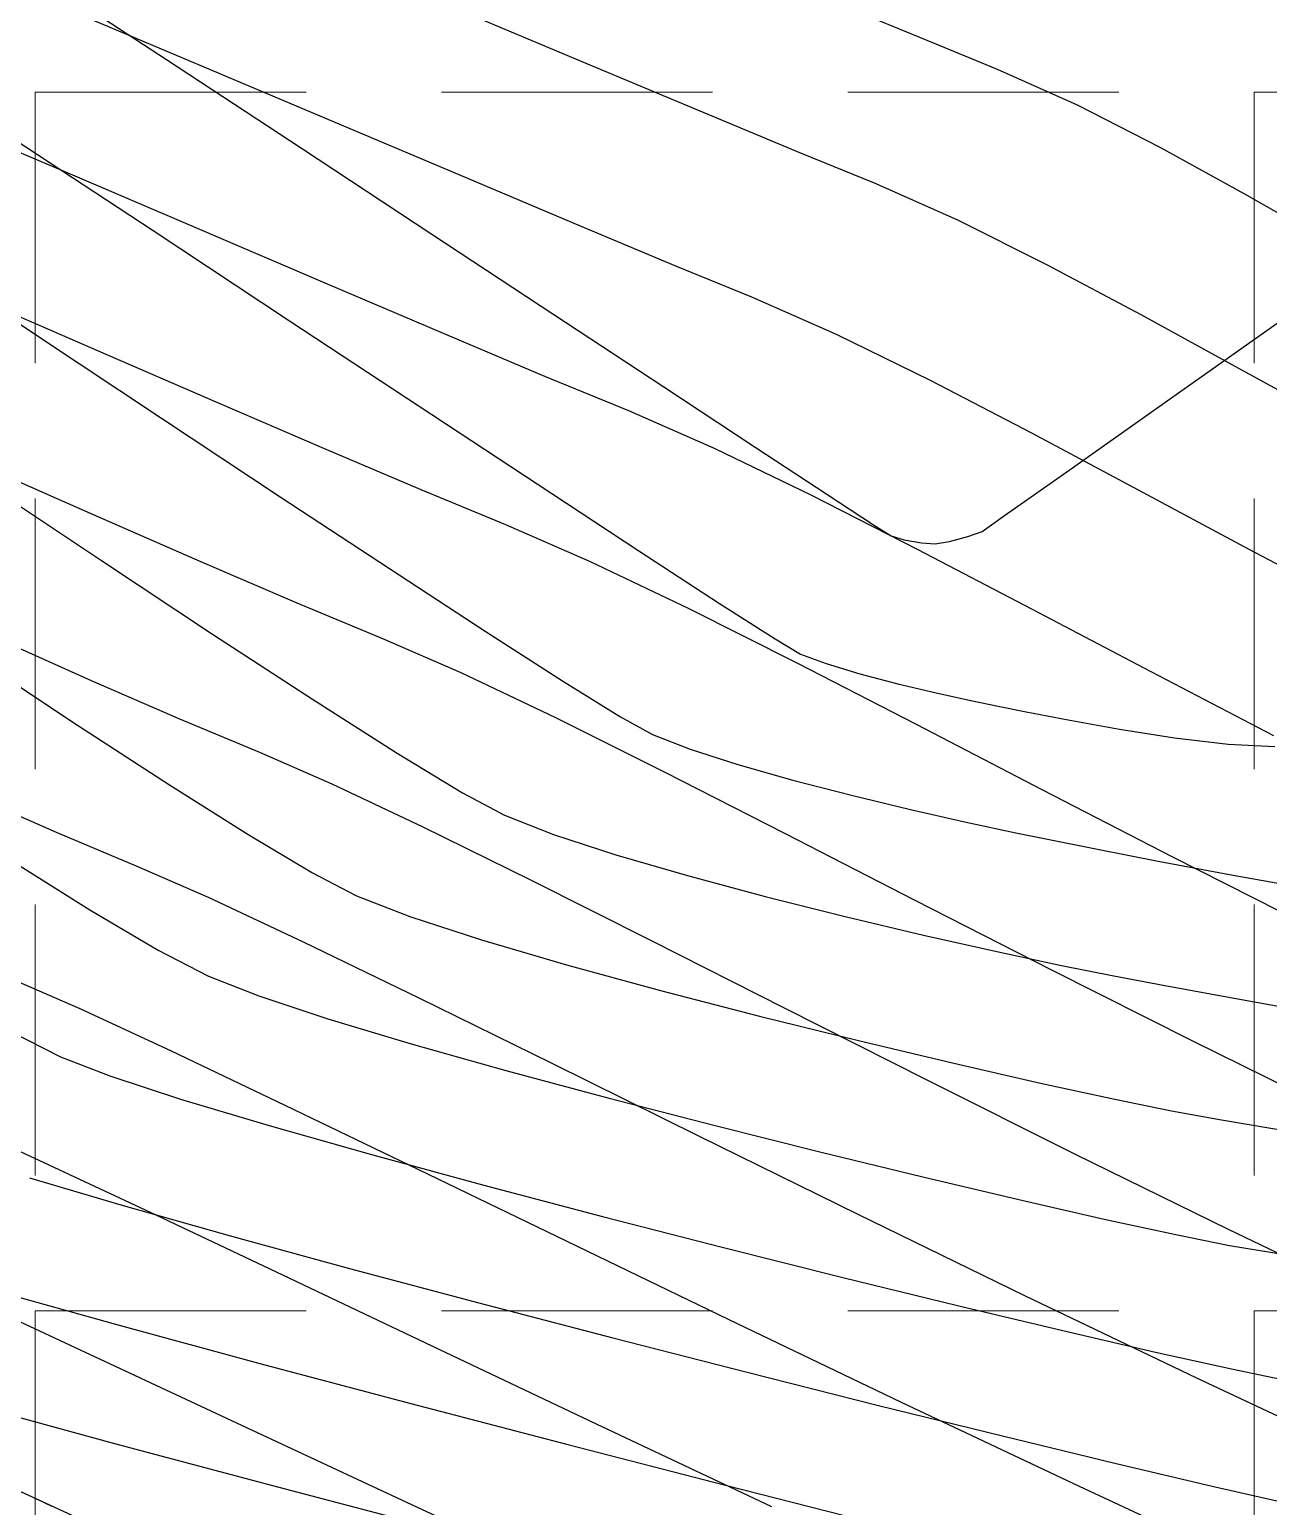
# Model space of a CAD drawing. Header units: inches. Extents: x 2547543 to 2548696, y 7125653 to 7126375.
# Drawn here: x 2547939.5 to 2547957.79, y 7125849.49 to 7125871.3 of the extents above; entities that cross this region are included whole.
import ezdxf

# ---------------------------------------------------------------- set-up
doc = ezdxf.new("R2010")
doc.units = ezdxf.units.IN
doc.header["$MEASUREMENT"] = 0
doc.linetypes.add('DASHED2', pattern=[0.375, 0.25, -0.125])
doc.linetypes.add('HIDDEN', pattern=[0.375, 0.25, -0.125])
for name, color, linetype in [('CONT-MJR', 6, 'Continuous'), ('CONT-MNR', 14, 'Continuous'), ('GRID', 254, 'HIDDEN'), ('V-100YR-LINE', 2, 'DASHED2'), ('V-TOPO-MAJR-E', 6, 'Continuous'), ('V-TOPO-MINR-E', 14, 'Continuous')]:
    doc.layers.add(name, color=color, linetype=linetype)

msp = doc.modelspace()

# ---------------------------------------------------------------- linework, layer by layer
at = {"layer": 'CONT-MJR', "color": 35}
for points, elevation in [([(2547937.888932281, 7125870.108826555), (2547939.995321578, 7125869.213537711)], 575), ([(2547942.011704986, 7125868.351873077), (2547943.896402539, 7125867.545421597)], 575), ([(2547945.607734272, 7125866.815772217), (2547947.10402022, 7125866.184513883)], 575), ([(2547947.10402022, 7125866.184513883), (2547948.343580418, 7125865.673235541)], 575), ([(2547948.343580418, 7125865.673235541), (2547949.61166421, 7125865.118251168)], 575), ([(2547951.045537033, 7125864.425051057), (2547952.61667963, 7125863.62382604)], 575), ([(2547954.296572746, 7125862.744766956), (2547956.056697123, 7125861.818064639)], 575), ([(2547940.241642886, 7125856.842482069), (2547941.591312381, 7125856.216848483)], 570), ([(2547947.434012861, 7125853.405281192), (2547949.826052754, 7125852.250654787)], 570), ([(2547952.363617046, 7125851.034368828), (2547955.000678457, 7125849.784658775)], 570)]:
    msp.add_lwpolyline(points, dxfattribs=dict(at, elevation=elevation))
at = {"layer": 'CONT-MJR', "color": 35, "extrusion": (-0.392956010350914, -0.9195572706085753, 0), "elevation": -7553873.179889509}
msp.add_lwpolyline([(-457176.3886618484, 575.0000000000009), (-457174.1958855279, 575.0000000000009)], dxfattribs=at)
at = {"layer": 'CONT-MJR', "color": 35, "extrusion": (-0.3922027414825566, -0.9198788015676669, 0), "elevation": -7554245.079125177}
msp.add_lwpolyline([(-450985.2088715071, 575), (-450983.348483237, 575)], dxfattribs=at)
at = {"layer": 'CONT-MJR', "color": 35, "extrusion": (-0.4352509003235085, -0.900309198979759, 0), "elevation": -7524479.2791063}
msp.add_lwpolyline([(-807596.7343845125, 575.0000000000009), (-807595.1417396474, 575.0000000000009)], dxfattribs=at)
at = {"layer": 'CONT-MJR', "color": 35, "extrusion": (0.4636407078529312, 0.8860233033174877, 0), "elevation": 7495015.781745347}
msp.add_lwpolyline([(1046295.060487236, 575.0000000000005), (1046293.164495213, 575.0000000000005)], dxfattribs=at)
at = {"layer": 'CONT-MJR', "color": 35, "extrusion": (-0.4621230388761863, -0.8868158190626952, 0), "elevation": -7496796.18055844}
msp.add_lwpolyline([(-1033457.180620203, 575.0000000000009), (-1033455.137539391, 575.0000000000009)], dxfattribs=at)
at = {"layer": 'CONT-MJR', "color": 35, "extrusion": (-0.398183235014417, -0.9173058984621508, 0), "elevation": -7551137.601246462}
msp.add_lwpolyline([(-500157.1790155224, 570.0000000000009), (-500156.1172010317, 570.0000000000009)], dxfattribs=at)
at = {"layer": 'CONT-MJR', "color": 35, "extrusion": (-0.4301819728330631, -0.9027421947873344, 0), "elevation": -7528889.621350951}
msp.add_lwpolyline([(-765280.5011573555, 570.0000000000005), (-765278.6409330033, 570.0000000000005)], dxfattribs=at)
at = {"layer": 'CONT-MJR', "color": 35, "extrusion": (0.4343729943590444, 0.9007330913048315, 0), "elevation": 7525251.525511742}
msp.add_lwpolyline([(800262.3360732747, 570.0000000000005), (800260.1568380804, 570.0000000000005)], dxfattribs=at)
at = {"layer": 'CONT-MJR', "color": 35, "extrusion": (-0.4355539779236171, -0.9001626143730439, 0), "elevation": -7524195.47136155}
msp.add_lwpolyline([(-810129.2178298854, 570.0000000000009), (-810126.7732846695, 570.0000000000009)], dxfattribs=at)
at = {"layer": 'CONT-MJR', "color": 35, "extrusion": (0.4322270345005336, 0.901764820031739, 0), "elevation": 7527135.669755408}
msp.add_lwpolyline([(782334.4702491099, 570), (782331.6562512293, 570)], dxfattribs=at)
at = {"layer": 'CONT-MJR', "color": 35, "extrusion": (-0.422696657945656, -0.906271226157806, 0), "elevation": -7534964.685141752}
msp.add_lwpolyline([(-702934.5863382579, 570), (-702931.617545722, 570)], dxfattribs=at)
at = {"layer": 'CONT-MNR', "color": 35, "extrusion": (0.3880483573263887, 0.921639014135302, 0), "elevation": 7556205.233272384}
msp.add_lwpolyline([(416901.9465382639, 576), (416899.6172524574, 576)], dxfattribs=at)
at = {"layer": 'CONT-MNR', "color": 35, "extrusion": (-0.3865452572509915, -0.922270439782586, 0), "elevation": -7556877.108619167}
msp.add_lwpolyline([(-404576.8667385159, 577.0000000000005), (-404574.7025370002, 577.0000000000005)], dxfattribs=at)
at = {"layer": 'CONT-MNR', "color": 35, "extrusion": (-0.3823963464349062, -0.923998395146461, 0), "elevation": -7558621.323456172}
msp.add_lwpolyline([(-370604.2004174348, 578.0000000000009), (-370602.7506778422, 578.0000000000009)], dxfattribs=at)
at = {"layer": 'CONT-MNR', "color": 35, "extrusion": (0.3789468024092191, 0.9254184572094013, 0), "elevation": 7559951.227218234}
msp.add_lwpolyline([(342403.4934078213, 578.0000000000009), (342402.4583768863, 578.0000000000009)], dxfattribs=at)
at = {"layer": 'CONT-MNR', "color": 35}
for points, elevation in [([(2547942.07615447, 7125870.753441986), (2547944.104052011, 7125869.896183186)], 576), ([(2547953.789148155, 7125870.718009588), (2547954.970564491, 7125870.189637229)], 578), ([(2547954.970564491, 7125870.189637229), (2547956.190910956, 7125869.564594681)], 578), ([(2547956.190910956, 7125869.564594681), (2547957.440051849, 7125868.87632912)], 578), ([(2547950.896242986, 7125869.478906143), (2547951.973958909, 7125869.036418239)], 577), ([(2547945.96967436, 7125869.106616698), (2547947.629609457, 7125868.4058181)], 576), ([(2547954.518910333, 7125867.833483655), (2547955.909253629, 7125867.092278459)], 577), ([(2547950.158769663, 7125867.35482689), (2547951.412368635, 7125866.802929405)], 576), ([(2547940.512475654, 7125866.557157315), (2547942.241228916, 7125865.808029639)], 574), ([(2547946.528391172, 7125863.991644192), (2547947.778620641, 7125863.446489413)], 574), ([(2547947.778620641, 7125863.446489413), (2547949.226635873, 7125862.753749874)], 574), ([(2547957.506062132, 7125863.627299219), (2547959.172998637, 7125862.75043668)], 576), ([(2547939.00243737, 7125862.31562855), (2547940.410983511, 7125861.689053405)], 572), ([(2547940.410983511, 7125861.689053405), (2547941.71639334, 7125861.121420904)], 572), ([(2547947.264905052, 7125861.139744154), (2547948.869292537, 7125860.33968496)], 573), ([(2547952.592386046, 7125861.040386967), (2547954.448302195, 7125860.077198818)], 574), ([(2547943.965312015, 7125860.162583483), (2547945.310318955, 7125859.524612403)], 572), ([(2547948.869292537, 7125860.33968496), (2547950.647404718, 7125859.43358727)], 573), ([(2547950.647404718, 7125859.43358727), (2547952.565267152, 7125858.449374637)], 573), ([(2547952.565267152, 7125858.449374637), (2547954.588905399, 7125857.414970612)], 573), ([(2547948.689580725, 7125857.839560793), (2547950.651898091, 7125856.846065134)], 572), ([(2547938.347480152, 7125855.1965847), (2547939.639980754, 7125854.604109582)], 569), ([(2547951.729886493, 7125853.805662102), (2547954.192721046, 7125852.60502828)], 571), ([(2547957.197971328, 7125853.583207985), (2547959.479807013, 7125852.49077367)], 572), ([(2547954.192721046, 7125852.60502828), (2547956.731552471, 7125851.386562644)], 571), ([(2547939.575422704, 7125852.115422167), (2547941.660321607, 7125851.141632533)], 568), ([(2547945.442790445, 7125851.858847567), (2547947.865668144, 7125850.709280532)], 569), ([(2547956.731552471, 7125851.386562644), (2547959.301130593, 7125850.180410308)], 571), ([(2547939.60413032, 7125849.597747969), (2547941.965848641, 7125848.508358056)], 567)]:
    msp.add_lwpolyline(points, dxfattribs=dict(at, elevation=elevation))
at = {"layer": 'CONT-MNR', "color": 35, "extrusion": (-0.386216872303592, -0.922408004924085, 0), "elevation": -7557020.672367939}
msp.add_lwpolyline([(-401884.1650386876, 577), (-401882.2758534942, 577)], dxfattribs=at)
at = {"layer": 'CONT-MNR', "color": 35, "extrusion": (0.3844678816695768, 0.9231383688074657, 0), "elevation": 7557768.810768966}
msp.add_lwpolyline([(387558.265567224, 577.0000000000009), (387556.7094496652, 577.0000000000009)], dxfattribs=at)
at = {"layer": 'CONT-MNR', "color": 35, "extrusion": (-0.3897508242787939, -0.9209203521336689, 0), "elevation": -7555421.928822294}
msp.add_lwpolyline([(-430860.0842203568, 576), (-430858.0583965769, 576)], dxfattribs=at)
at = {"layer": 'CONT-MNR', "color": 35, "extrusion": (-0.4053227487716027, -0.9141736538143244, 0), "elevation": -7547024.631447876}
msp.add_lwpolyline([(-559006.2594500566, 577), (-559004.9176212363, 577)], dxfattribs=at)
at = {"layer": 'CONT-MNR', "color": 35, "extrusion": (-0.4928159825991001, -0.8701335571594073, 0), "elevation": -7456131.782651606}
msp.add_lwpolyline([(-1294678.801357388, 578.0000000000009), (-1294677.344340122, 578.0000000000009)], dxfattribs=at)
at = {"layer": 'CONT-MNR', "color": 35, "extrusion": (-0.4471687619942796, -0.8944496063482299, 0), "elevation": -7513095.346387834}
msp.add_lwpolyline([(-907450.0546537936, 577), (-907448.5808012043, 577)], dxfattribs=at)
at = {"layer": 'CONT-MNR', "color": 35, "extrusion": (-0.3863454097339444, -0.9223541751287899, 0), "elevation": -7556962.346466761}
msp.add_lwpolyline([(-402936.4147761776, 576.0000000000005), (-402934.8851730968, 576.0000000000005)], dxfattribs=at)
at = {"layer": 'CONT-MNR', "color": 35, "extrusion": (0.3804312849677121, 0.9248091897347342, 0), "elevation": 7559387.567509083}
msp.add_lwpolyline([(354536.3617388224, 576.0000000000009), (354535.1524900049, 576.0000000000009)], dxfattribs=at)
at = {"layer": 'CONT-MNR', "color": 35, "extrusion": (-0.3975240147749472, -0.9175917707113592, 0), "elevation": -7551504.053961897}
msp.add_lwpolyline([(-494735.8259221055, 574), (-494733.8360419637, 574)], dxfattribs=at)
at = {"layer": 'CONT-MNR', "color": 35, "extrusion": (-0.4804004426692182, -0.8770492658244572, 0), "elevation": -7473775.648352576}
msp.add_lwpolyline([(-1188586.845968603, 577.0000000000009), (-1188585.2008685, 577.0000000000009)], dxfattribs=at)
at = {"layer": 'CONT-MNR', "color": 35, "extrusion": (-0.4405293271215334, -0.8977382201654607, 0), "elevation": -7519610.302027103}
msp.add_lwpolyline([(-851759.9418442729, 576.0000000000009), (-851758.397083276, 576.0000000000009)], dxfattribs=at)
at = {"layer": 'CONT-MNR', "color": 35, "extrusion": (-0.4794965959584797, -0.8775437393453562, 0), "elevation": -7474996.23768058}
msp.add_lwpolyline([(-1180884.612607314, 577), (-1180882.930915076, 577)], dxfattribs=at)
at = {"layer": 'CONT-MNR', "color": 35, "extrusion": (0.4613815918494873, 0.8872017959305724, 0), "elevation": 7497659.739802709}
msp.add_lwpolyline([(1027195.155506289, 576.0000000000005), (1027193.47074781, 576.0000000000005)], dxfattribs=at)
at = {"layer": 'CONT-MNR', "color": 35, "extrusion": (-0.3956453435546012, -0.918403376585453, 0), "elevation": -7552500.702577544}
msp.add_lwpolyline([(-479276.8680525296, 574.0000000000005), (-479275.1259141653, 574.0000000000005)], dxfattribs=at)
at = {"layer": 'CONT-MNR', "color": 35, "extrusion": (-0.4710391524078024, -0.8821123040174302, 0), "elevation": -7485999.728647649}
msp.add_lwpolyline([(-1108979.739622275, 576.0000000000009), (-1108977.951427907, 576.0000000000009)], dxfattribs=at)
at = {"layer": 'CONT-MNR', "color": 35, "extrusion": (-0.3909353746394033, -0.9204181293605367, 0), "elevation": -7554856.822810651}
msp.add_lwpolyline([(-440579.0457860646, 574.0000000000009), (-440577.4817196024, 574.0000000000009)], dxfattribs=at)
at = {"layer": 'CONT-MNR', "color": 35, "extrusion": (-0.4031382140762629, -0.915139104372336, 0), "elevation": -7548329.086098954}
msp.add_lwpolyline([(-540990.0536920782, 573), (-540988.2113967496, 573)], dxfattribs=at)
at = {"layer": 'CONT-MNR', "color": 35, "extrusion": (-0.3819893809951648, -0.9241667126698142, 0), "elevation": -7558774.817278938}
msp.add_lwpolyline([(-367278.3579748897, 574.0000000000009), (-367277.0080221645, 574.0000000000009)], dxfattribs=at)
at = {"layer": 'CONT-MNR', "color": 35, "extrusion": (-0.4720996147519474, -0.8815452080018715, 0), "elevation": -7484660.690536726}
msp.add_lwpolyline([(-1117979.598025013, 576), (-1117977.743561405, 576)], dxfattribs=at)
at = {"layer": 'CONT-MNR', "color": 35, "extrusion": (-0.4008133576019131, -0.9161597308154735, 0), "elevation": -7549678.335643527}
msp.add_lwpolyline([(-521821.1046254407, 573), (-521819.385479508, 573)], dxfattribs=at)
at = {"layer": 'CONT-MNR', "color": 35, "extrusion": (-0.3948895727291539, -0.9187285917776732, 0), "elevation": -7552890.22772265}
msp.add_lwpolyline([(-473061.9945833459, 573.0000000000009), (-473060.4333241764, 573.0000000000009)], dxfattribs=at)
at = {"layer": 'CONT-MNR', "color": 35, "extrusion": (0.3836323856314647, 0.9234858919846644, 0), "elevation": 7558107.420341784}
msp.add_lwpolyline([(380721.9302582392, 573), (380720.5614880207, 573)], dxfattribs=at)
at = {"layer": 'CONT-MNR', "color": 35, "extrusion": (-0.4490543906203699, -0.8935044231925034, 0), "elevation": -7511157.676836843}
msp.add_lwpolyline([(-923296.0524604693, 574.0000000000009), (-923294.2450921373, 574.0000000000009)], dxfattribs=at)
at = {"layer": 'CONT-MNR', "color": 35, "extrusion": (0.4000811604230473, 0.9164797134004374, 0), "elevation": 7550092.925199803}
msp.add_lwpolyline([(515783.6215053368, 573), (515782.3612321876, 573)], dxfattribs=at)
at = {"layer": 'CONT-MNR', "color": 35, "extrusion": (0.4578758420648889, 0.889016149039695, 0), "elevation": 7501651.479496997}
msp.add_lwpolyline([(997590.5921197524, 574.0000000000009), (997588.622685818, 574.0000000000009)], dxfattribs=at)
at = {"layer": 'CONT-MNR', "color": 35, "extrusion": (-0.4304642272685676, -0.9026076384797964, 0), "elevation": -7528656.845987835}
msp.add_lwpolyline([(-767633.1927886433, 573), (-767631.6453960761, 573)], dxfattribs=at)
at = {"layer": 'CONT-MNR', "color": 35, "extrusion": (-0.3850266436637424, -0.9229054576006328, 0), "elevation": -7557521.566377285}
msp.add_lwpolyline([(-392137.0750869047, 572.0000000000005), (-392135.7947614589, 572.0000000000005)], dxfattribs=at)
at = {"layer": 'CONT-MNR', "color": 35, "extrusion": (-0.40005077537386, -0.9164929771268155, 0), "elevation": -7550107.753927732}
msp.add_lwpolyline([(-515534.2974733138, 572.0000000000009), (-515533.1329261102, 572.0000000000009)], dxfattribs=at)
at = {"layer": 'CONT-MNR', "color": 35, "extrusion": (0.4026389656086192, 0.9153588713579071, 0), "elevation": 7548618.542485598}
msp.add_lwpolyline([(536870.697395131, 571.0000000000009), (536869.2910543592, 571.0000000000009)], dxfattribs=at)
at = {"layer": 'CONT-MNR', "color": 35, "extrusion": (-0.4585484679289759, -0.8886694000358001, 0), "elevation": -7500894.40816513}
msp.add_lwpolyline([(-1003263.070184512, 574.0000000000005), (-1003260.898325854, 574.0000000000005)], dxfattribs=at)
at = {"layer": 'CONT-MNR', "color": 35, "extrusion": (0.4426410703405185, 0.8966988808110558, 0), "elevation": 7517575.499865435}
msp.add_lwpolyline([(869458.3789398288, 572.0000000000005), (869456.609398406, 572.0000000000005)], dxfattribs=at)
at = {"layer": 'CONT-MNR', "color": 35, "extrusion": (-0.3865387907054049, -0.9222731500374514, 0), "elevation": -7556866.442595677}
msp.add_lwpolyline([(-404524.541166394, 571.0000000000009), (-404523.2514950717, 571.0000000000009)], dxfattribs=at)
at = {"layer": 'CONT-MNR', "color": 35, "extrusion": (-0.451997977013912, -0.8920189621164626, 0), "elevation": -7508072.550427511}
msp.add_lwpolyline([(-948048.4850836382, 574), (-948046.2729074415, 574)], dxfattribs=at)
at = {"layer": 'CONT-MNR', "color": 35, "extrusion": (-0.3996046294919545, -0.9166875913246552, 0), "elevation": -7550355.526494632}
msp.add_lwpolyline([(-511860.2502254257, 571.0000000000009), (-511859.0975976377, 571.0000000000009)], dxfattribs=at)
at = {"layer": 'CONT-MNR', "color": 35, "extrusion": (-0.4494137786141146, -0.8933237126550395, 0), "elevation": -7510781.029387821}
msp.add_lwpolyline([(-926317.7210825528, 572), (-926315.7145132311, 572)], dxfattribs=at)
at = {"layer": 'CONT-MNR', "color": 35, "extrusion": (-0.4250295614531846, -0.9051794694373673, 0), "elevation": -7533131.534018993}
msp.add_lwpolyline([(-722355.5934787644, 571), (-722354.0422973959, 571)], dxfattribs=at)
at = {"layer": 'CONT-MNR', "color": 35, "extrusion": (-0.4365024981025296, -0.8997030449822048, 0), "elevation": -7523339.706812248}
msp.add_lwpolyline([(-818062.1780506498, 571), (-818060.2814856679, 571)], dxfattribs=at)
at = {"layer": 'CONT-MNR', "color": 35, "extrusion": (-0.4502626673808965, -0.8928961475799075, 0), "elevation": -7509899.463596921}
msp.add_lwpolyline([(-933448.73039843, 573.0000000000005), (-933446.3836085759, 573.0000000000005)], dxfattribs=at)
at = {"layer": 'CONT-MNR', "color": 35, "extrusion": (0.4415732474989075, 0.8972252042231476, 0), "elevation": 7518602.959734373}
msp.add_lwpolyline([(860507.1191546028, 571.0000000000009), (860504.9309159517, 571.0000000000009)], dxfattribs=at)
at = {"layer": 'CONT-MNR', "color": 35, "extrusion": (-0.4507341535691749, -0.892658234043847, 0), "elevation": -7509403.168677076}
msp.add_lwpolyline([(-937417.9246120602, 572), (-937415.5764008816, 572)], dxfattribs=at)
at = {"layer": 'CONT-MNR', "color": 35, "extrusion": (-0.4419522780755519, -0.8970385632200156, 0), "elevation": -7518243.210444639}
msp.add_lwpolyline([(-863673.0475175991, 573.0000000000005), (-863670.669396257, 573.0000000000005)], dxfattribs=at)
at = {"layer": 'CONT-MNR', "color": 35, "extrusion": (-0.4429182190746684, -0.8965620174933379, 0), "elevation": -7517304.103153156}
msp.add_lwpolyline([(-871778.7695131595, 571.0000000000009), (-871776.3434787816, 571.0000000000009)], dxfattribs=at)
at = {"layer": 'CONT-MNR', "color": 35, "extrusion": (0.4470644902100698, 0.8945017281108015, 0), "elevation": 7513189.512703334}
msp.add_lwpolyline([(906568.9487407813, 572.0000000000005), (906566.4959629714, 572.0000000000005)], dxfattribs=at)
at = {"layer": 'CONT-MNR', "color": 35, "extrusion": (-0.4416455793177717, -0.8971896021851066, 0), "elevation": -7518533.558950647}
msp.add_lwpolyline([(-861108.6431254479, 571), (-861106.0332116708, 571)], dxfattribs=at)
at = {"layer": 'CONT-MNR', "color": 35, "extrusion": (-0.4247835054498217, -0.9052949649135144, 0), "elevation": -7533323.025751776}
msp.add_lwpolyline([(-720308.5710812914, 569.0000000000005), (-720306.755079201, 569.0000000000005)], dxfattribs=at)
at = {"layer": 'CONT-MNR', "color": 35, "extrusion": (0.4408148907845033, 0.8975980347921038, 0), "elevation": 7519329.64645108}
msp.add_lwpolyline([(854143.5086680618, 572.0000000000009), (854140.99539473, 572.0000000000009)], dxfattribs=at)
at = {"layer": 'CONT-MNR', "color": 35, "extrusion": (-0.428242485564779, -0.9036638609335332, 0), "elevation": -7530513.295439916}
msp.add_lwpolyline([(-749110.8989576972, 569), (-749108.7415337572, 569)], dxfattribs=at)
at = {"layer": 'CONT-MNR', "color": 35, "extrusion": (-0.4206110048811191, -0.9072410829393119, 0), "elevation": -7536557.215255915}
msp.add_lwpolyline([(-685618.2705833404, 568.0000000000009), (-685616.3592315423, 568.0000000000009)], dxfattribs=at)
at = {"layer": 'CONT-MNR', "color": 35, "extrusion": (-0.4292505390484406, -0.9031854597626244, 0), "elevation": -7529672.742117411}
msp.add_lwpolyline([(-757510.9214088903, 569.0000000000009), (-757508.475392879, 569.0000000000009)], dxfattribs=at)
at = {"layer": 'CONT-MNR', "color": 35, "extrusion": (-0.4237418805584357, -0.9057829865154238, 0), "elevation": -7534144.319230119}
msp.add_lwpolyline([(-711639.3567816732, 568), (-711636.7260504905, 568)], dxfattribs=at)
at = {"layer": 'CONT-MNR', "color": 35, "extrusion": (-0.4268354186261268, -0.9043293235355465, 0), "elevation": -7531670.145418968}
msp.add_lwpolyline([(-737381.5007995269, 569), (-737378.6361342059, 569)], dxfattribs=at)
at = {"layer": 'CONT-MNR', "color": 35, "extrusion": (-0.4184053967854107, -0.9082603833377536, 0), "elevation": -7538198.568309158}
msp.add_lwpolyline([(-667303.5801459132, 567.0000000000009), (-667301.3268100503, 567.0000000000009)], dxfattribs=at)
at = {"layer": 'CONT-MNR', "color": 35, "extrusion": (-0.4230076041676391, -0.9061261318471916, 0), "elevation": -7534718.626245735}
msp.add_lwpolyline([(-705530.0675073666, 568.0000000000009), (-705527.1672766889, 568.0000000000009)], dxfattribs=at)
at = {"layer": 'GRID', "color": 252, "linetype": 'HIDDEN', "lineweight": 0, "ltscale": 16}
for p, q in [((2547939.583313596, 7126356.376313465), (2547939.583313596, 7125726.296813901)), ((2547957.583313596, 7126356.376313465), (2547957.583313596, 7125726.296813901)), ((2547561.583313602, 7125870.376313471), (2548677.583313586, 7125870.376313471)), ((2547561.583313602, 7125852.376313472), (2548677.583313586, 7125852.376313472))]:
    msp.add_line(p, q, dxfattribs=at)
at = {"layer": 'V-100YR-LINE', "color": 5}
for p, q in [((2547937.557514625, 7125850.540555854, 567), (2547939.60413032, 7125849.597747969, 567)), ((2547939.60413032, 7125849.597747969, 567), (2547941.965848641, 7125848.508358056, 567))]:
    msp.add_line(p, q, dxfattribs=at)
at = {"layer": 'V-TOPO-MAJR-E', "color": 35}
for points, elevation in [([(2547938.813894533, 7125864.623203363), (2547940.561392417, 7125863.45808124)], 575), ([(2547942.203816957, 7125862.372130578), (2547943.680665209, 7125861.40926466)], 575), ([(2547943.680665209, 7125861.40926466), (2547944.93143423, 7125860.613396765)], 575), ([(2547944.93143423, 7125860.613396765), (2547945.895621075, 7125860.028440177)], 575), ([(2547946.5127228, 7125859.698308177), (2547947.238863901, 7125859.414738925)], 575), ([(2547949.217828071, 7125858.804977016), (2547950.363470146, 7125858.497950083)], 575), ([(2547951.541764884, 7125858.202269647), (2547952.699121789, 7125857.927518573)], 575), ([(2547955.509660526, 7125857.324670133), (2547956.237841814, 7125857.186987491)], 575), ([(2547938.982232215, 7125852.678919348), (2547940.825432416, 7125852.163919686)], 570), ([(2547940.825432416, 7125852.163919686), (2547942.900511949, 7125851.600150025)], 570)]:
    msp.add_lwpolyline(points, dxfattribs=dict(at, elevation=elevation))
at = {"layer": 'V-TOPO-MAJR-E', "color": 35, "extrusion": (-0.5515320459206406, -0.8341537042551525, 0), "elevation": -7349336.270283842}
msp.add_lwpolyline([(-1804767.99447924, 575), (-1804766.025508136, 575)], dxfattribs=at)
at = {"layer": 'V-TOPO-MAJR-E', "color": 35, "extrusion": (-0.4717126137987644, -0.8817523518444041, 0), "elevation": -7485142.057232414}
msp.add_lwpolyline([(-1114700.773743475, 575.0000000000009), (-1114700.073885148, 575.0000000000009)], dxfattribs=at)
at = {"layer": 'V-TOPO-MAJR-E', "color": 35, "extrusion": (-0.3110602627466402, -0.9503901898378325, 0), "elevation": -7564912.019517019}
msp.add_lwpolyline([(204972.3581963344, 575.0000000000009), (204973.3257623571, 575.0000000000009)], dxfattribs=at)
at = {"layer": 'V-TOPO-MAJR-E', "color": 35, "extrusion": (-0.2798323083163217, -0.9600488941831865, 0), "elevation": -7554171.376921305}
msp.add_lwpolyline([(452109.2073935173, 575.0000000000009), (452110.3108778512, 575.0000000000009)], dxfattribs=at)
at = {"layer": 'V-TOPO-MAJR-E', "color": 35, "extrusion": (-0.2433929754750926, -0.9699277599333783, 0), "elevation": -7531721.190846798}
msp.add_lwpolyline([(736943.8858314909, 575.0000000000009), (736945.1006588077, 575.0000000000009)], dxfattribs=at)
at = {"layer": 'V-TOPO-MAJR-E', "color": 35, "extrusion": (-0.2200287220990133, -0.9754933938533235, 0), "elevation": -7511850.110188201}
msp.add_lwpolyline([(917617.6121930152, 575), (917618.7222246972, 575)], dxfattribs=at)
at = {"layer": 'V-TOPO-MAJR-E', "color": 35, "extrusion": (0.2091012122508303, 0.9778940039877704, 0), "elevation": 7501113.726314335}
msp.add_lwpolyline([(-1001603.245906539, 575.0000000000009), (-1001604.222198183, 575.0000000000009)], dxfattribs=at)
at = {"layer": 'V-TOPO-MAJR-E', "color": 35, "extrusion": (-0.195952359511306, -0.9806134165928753, 0), "elevation": -7486989.191345957}
msp.add_lwpolyline([(1102230.01306229, 575), (1102230.801344814, 575)], dxfattribs=at)
at = {"layer": 'V-TOPO-MAJR-E', "color": 35, "extrusion": (-0.1817981985066054, -0.9833358607412591, 0), "elevation": -7470324.764398944}
msp.add_lwpolyline([(1210028.740859569, 575), (1210029.809473931, 575)], dxfattribs=at)
at = {"layer": 'V-TOPO-MAJR-E', "color": 35, "extrusion": (-0.1760055487447612, -0.9843891744686425, 0), "elevation": -7463071.103207463}
msp.add_lwpolyline([(1253991.20167464, 575.0000000000005), (1253992.525681276, 575.0000000000005)], dxfattribs=at)
at = {"layer": 'V-TOPO-MAJR-E', "color": 35, "extrusion": (-0.2571525896953341, -0.9663708116520197, 0), "elevation": -7541425.109811313}
msp.add_lwpolyline([(629826.4560475142, 570), (629828.7665795686, 570)], dxfattribs=at)
at = {"layer": 'V-TOPO-MAJR-E', "color": 35, "extrusion": (0.2531554898735234, 0.9674256033137104, 0), "elevation": 7538757.006996417}
msp.add_lwpolyline([(-660999.0556469592, 570.0000000000009), (-661001.4500985895, 570.0000000000009)], dxfattribs=at)
at = {"layer": 'V-TOPO-MAJR-E', "color": 35, "extrusion": (-0.2497034041421274, -0.9683223688213721, 0), "elevation": -7536351.490811944}
msp.add_lwpolyline([(687885.4079761903, 570), (687887.8100158798, 570)], dxfattribs=at)
at = {"layer": 'V-TOPO-MAJR-E', "color": 35, "extrusion": (-0.2464532426742828, -0.9691546827907974, 0), "elevation": -7534001.186961398}
msp.add_lwpolyline([(713168.6666533148, 570), (713170.9999398615, 570)], dxfattribs=at)
at = {"layer": 'V-TOPO-MINR-E', "color": 35, "extrusion": (0.5487984367334555, 0.8359547092031454, 0), "elevation": 7355211.627744559}
msp.add_lwpolyline([(1780705.462733496, 578), (1780703.071229222, 578)], dxfattribs=at)
at = {"layer": 'V-TOPO-MINR-E', "color": 35}
for points, elevation in [([(2547941.525063378, 7125870.859175857), (2547943.517421442, 7125869.548746625)], 578), ([(2547939.275215248, 7125869.685893209), (2547941.324942898, 7125868.333146514)], 577), ([(2547943.517421442, 7125869.548746625), (2547945.442811726, 7125868.280695928)], 578), ([(2547941.324942898, 7125868.333146514), (2547943.340201288, 7125867.002183892)], 577), ([(2547956.264007539, 7125865.792729397), (2547958.176439702, 7125867.145471547)], 578), ([(2547954.817971785, 7125864.770689663), (2547956.264007539, 7125865.792729397)], 578), ([(2547953.898277849, 7125864.12223397), (2547954.817971785, 7125864.770689663)], 578), ([(2547951.27196342, 7125864.439357675), (2547951.96046607, 7125863.988509046)], 578), ([(2547953.354192625, 7125863.813989242), (2547953.564871143, 7125863.890243937)], 578), ([(2547952.221181444, 7125863.822162709), (2547952.417771558, 7125863.766684284)], 578), ([(2547952.669909172, 7125863.720547738), (2547952.872788348, 7125863.704543132)], 578), ([(2547953.084363946, 7125863.740629893), (2547953.354192625, 7125863.813989242)], 578), ([(2547948.496275043, 7125863.605136155), (2547949.690770536, 7125862.826445517)], 577), ([(2547944.813774924, 7125863.339698944), (2547946.227512549, 7125862.416567848)], 576), ([(2547950.50935384, 7125862.3021068), (2547950.883736369, 7125862.07863357)], 577), ([(2547938.716603602, 7125862.017558521), (2547940.209050839, 7125861.029669257)], 574), ([(2547951.264156247, 7125861.937057166), (2547951.762973905, 7125861.787482547)], 577), ([(2547947.385005263, 7125861.673128696), (2547948.227996473, 7125861.150167651)], 576), ([(2547952.88769051, 7125861.50425928), (2547953.399533436, 7125861.390570946)], 577), ([(2547948.227996473, 7125861.150167651), (2547948.698229584, 7125860.888470874)], 576), ([(2547954.214374048, 7125861.226883622), (2547954.838024035, 7125861.104801652)], 577), ([(2547954.838024035, 7125861.104801652), (2547955.594986033, 7125860.967424734)], 577), ([(2547955.594986033, 7125860.967424734), (2547956.407634018, 7125860.839618487)], 577), ([(2547949.253537319, 7125860.674008857), (2547949.961190781, 7125860.447495991)], 576), ([(2547951.637055561, 7125859.992702471), (2547952.50702722, 7125859.781614196)], 576), ([(2547952.50702722, 7125859.781614196), (2547953.332865285, 7125859.592859829)], 576), ([(2547939.169568134, 7125859.0690367), (2547940.389731335, 7125858.299475634)], 573), ([(2547955.269719947, 7125859.195896359), (2547956.167837841, 7125859.019189197)], 576), ([(2547940.389731335, 7125858.299475634), (2547941.398043513, 7125857.702086704)], 573), ([(2547945.117671233, 7125858.202000826), (2547946.172610427, 7125857.858010955)], 574), ([(2547947.427284536, 7125857.489417021), (2547948.816944499, 7125857.10946018)], 574), ([(2547939.235797314, 7125856.495768707), (2547939.956202447, 7125856.127820089)], 572), ([(2547951.742225737, 7125856.36842239), (2547953.14834889, 7125856.03382375)], 574), ([(2547953.14834889, 7125856.03382375), (2547954.430461649, 7125855.740826816)], 574), ([(2547946.532567443, 7125855.927000652), (2547948.0390664, 7125855.522256168)], 573), ([(2547954.430461649, 7125855.740826816), (2547955.523814953, 7125855.502672745)], 574), ([(2547941.731777367, 7125855.504173456), (2547943.038306451, 7125855.112216244)], 572), ([(2547957.102325997, 7125855.19975422), (2547958.209355839, 7125855.012377316)], 574), ([(2547943.038306451, 7125855.112216244), (2547944.549111031, 7125854.684145897)], 572), ([(2547952.690319344, 7125854.355493616), (2547954.107712664, 7125854.02078565)], 573), ([(2547940.85114576, 7125853.940659371), (2547942.446219909, 7125853.489261477)], 571), ([(2547942.446219909, 7125853.489261477), (2547944.227381331, 7125853.00206741)], 571), ([(2547956.424465375, 7125853.50178969), (2547957.217658956, 7125853.340535246)], 573), ([(2547949.745535844, 7125853.313077025), (2547951.511800504, 7125852.870375115)], 572), ([(2547957.217658956, 7125853.340535246), (2547958.035471348, 7125853.209367972)], 573), ([(2547944.227381331, 7125853.00206741), (2547946.13580515, 7125852.493319033)], 571), ([(2547946.13580515, 7125852.493319033), (2547948.112666497, 7125851.977258208)], 571), ([(2547956.126664992, 7125851.76698189), (2547957.249762689, 7125851.517361976)], 572), ([(2547952.036402281, 7125850.980166666), (2547953.865626973, 7125850.527619674)], 571), ([(2547955.527989701, 7125850.124727684), (2547956.964665595, 7125849.78573256)], 571)]:
    msp.add_lwpolyline(points, dxfattribs=dict(at, elevation=elevation))
at = {"layer": 'V-TOPO-MINR-E', "color": 35, "extrusion": (-0.5503406490661359, -0.8349402194082307, 0), "elevation": -7351911.97454052}
msp.add_lwpolyline([(-1794272.847696563, 578.0000000000009), (-1794270.69390653, 578.0000000000009)], dxfattribs=at)
at = {"layer": 'V-TOPO-MINR-E', "color": 35, "extrusion": (-0.553644652961157, -0.8327530235595186, 0), "elevation": -7344740.251397468}
msp.add_lwpolyline([(-1823395.848600066, 576), (-1823393.619666313, 576)], dxfattribs=at)
at = {"layer": 'V-TOPO-MINR-E', "color": 35, "extrusion": (-0.5509682268042071, -0.8345262207098275, 0), "elevation": -7350558.682761684}
msp.add_lwpolyline([(-1799800.780354914, 577), (-1799798.488634777, 577)], dxfattribs=at)
at = {"layer": 'V-TOPO-MINR-E', "color": 35, "extrusion": (0.5504602658385717, 0.8348613631812942, 0), "elevation": 7351654.832773046}
msp.add_lwpolyline([(1795323.988635152, 578.0000000000005), (1795322.058919573, 578.0000000000005)], dxfattribs=at)
at = {"layer": 'V-TOPO-MINR-E', "color": 35, "extrusion": (0.5532945412949807, 0.8329856844947439, 0), "elevation": 7345506.098841793}
msp.add_lwpolyline([(1820305.964560891, 576), (1820303.764123569, 576)], dxfattribs=at)
at = {"layer": 'V-TOPO-MINR-E', "color": 35, "extrusion": (-0.550317851219795, -0.8349552458837705, 0), "elevation": -7351960.96316928}
msp.add_lwpolyline([(-1794068.023100999, 578), (-1794066.389878791, 578)], dxfattribs=at)
at = {"layer": 'V-TOPO-MINR-E', "color": 35, "extrusion": (-0.5503391643143563, -0.8349411980623402, 0), "elevation": -7351912.938875965}
msp.add_lwpolyline([(-1794258.534215019, 577), (-1794256.448494352, 577)], dxfattribs=at)
at = {"layer": 'V-TOPO-MINR-E', "color": 35, "extrusion": (0.5522321833098275, 0.8336903596161235, 0), "elevation": 7347820.693075818}
msp.add_lwpolyline([(1810938.0729918, 576.0000000000009), (1810935.972142676, 576.0000000000009)], dxfattribs=at)
at = {"layer": 'V-TOPO-MINR-E', "color": 35, "extrusion": (0.5497044002099529, 0.835359247503621, 0), "elevation": 7353276.781593477}
msp.add_lwpolyline([(1788665.644701637, 578), (1788664.380391287, 578)], dxfattribs=at)
at = {"layer": 'V-TOPO-MINR-E', "color": 35, "extrusion": (0.5489533001897814, 0.8358530218948471, 0), "elevation": 7354879.363707341}
msp.add_lwpolyline([(1782057.689606949, 577), (1782055.892497819, 577)], dxfattribs=at)
at = {"layer": 'V-TOPO-MINR-E', "color": 35, "extrusion": (0.550227745023031, 0.8350146277801788, 0), "elevation": 7352150.053537639}
msp.add_lwpolyline([(1793278.456643022, 576), (1793276.526466129, 576)], dxfattribs=at)
at = {"layer": 'V-TOPO-MINR-E', "color": 35, "extrusion": (-0.5711556227968078, 0.8208417962966986, 0), "elevation": 4393928.910632294}
msp.add_lwpolyline([(-6161444.009266966, 578.0000000000009), (-6161444.41544354, 578.0000000000009)], dxfattribs=at)
at = {"layer": 'V-TOPO-MINR-E', "color": 35, "extrusion": (-0.5378798319406403, -0.8430215219029159, 0), "elevation": -7377748.676754391}
msp.add_lwpolyline([(-1684880.185123483, 578), (-1684879.875860469, 578)], dxfattribs=at)
at = {"layer": 'V-TOPO-MINR-E', "color": 35, "extrusion": (-0.1799931243064412, -0.9836678683389053, 0), "elevation": -7468097.137706627}
msp.add_lwpolyline([(1223732.440670739, 578.0000000000005), (1223732.69699467, 578.0000000000005)], dxfattribs=at)
at = {"layer": 'V-TOPO-MINR-E', "color": 35, "extrusion": (0.1681339221806316, -0.9857641625724468, 0), "elevation": -6596023.757281042}
msp.add_lwpolyline([(3709780.043487708, 578), (3709780.258118759, 578)], dxfattribs=at)
at = {"layer": 'V-TOPO-MINR-E', "color": 35, "extrusion": (-0.5393786979851617, -0.8420633112538698, 0), "elevation": -7374737.433917082}
msp.add_lwpolyline([(-1698003.659830537, 577.0000000000005), (-1698002.687714433, 577.0000000000005)], dxfattribs=at)
at = {"layer": 'V-TOPO-MINR-E', "color": 35, "extrusion": (-0.5404163741826855, -0.8413977314654704, 0), "elevation": -7372636.333920029}
msp.add_lwpolyline([(-1707096.554361205, 576.0000000000009), (-1707095.17868277, 576.0000000000009)], dxfattribs=at)
at = {"layer": 'V-TOPO-MINR-E', "color": 35, "extrusion": (-0.3487874236952918, -0.937201863566223, 0), "elevation": -7567064.444051816}
msp.add_lwpolyline([(-97466.75950164953, 577.0000000000009), (-97466.35359136108, 577.0000000000009)], dxfattribs=at)
at = {"layer": 'V-TOPO-MINR-E', "color": 35, "extrusion": (-0.2547757098611305, -0.9670001745939641, 0), "elevation": -7539865.811731676}
msp.add_lwpolyline([(648373.3043745945, 577), (648373.883678962, 577)], dxfattribs=at)
at = {"layer": 'V-TOPO-MINR-E', "color": 35, "extrusion": (0.2336067787279157, 0.9723311539451807, 0), "elevation": 7523916.205733838}
msp.add_lwpolyline([(-812803.8392212652, 577), (-812804.419814799, 577)], dxfattribs=at)
at = {"layer": 'V-TOPO-MINR-E', "color": 35, "extrusion": (0.1992554353449724, 0.979947586090953, 0), "elevation": 7490664.232371459}
msp.add_lwpolyline([(-1076994.169758884, 577.0000000000009), (-1076994.5801162, 577.0000000000009)], dxfattribs=at)
at = {"layer": 'V-TOPO-MINR-E', "color": 35, "extrusion": (-0.1946968267206613, -0.9808634694313499, 0), "elevation": -7485575.565855568}
msp.add_lwpolyline([(1111812.221373206, 577), (1111812.64213712, 577)], dxfattribs=at)
at = {"layer": 'V-TOPO-MINR-E', "color": 35, "extrusion": (-0.5450521027550642, -0.8384021739489247, 0), "elevation": -7363097.547169968}
msp.add_lwpolyline([(-1747766.927801494, 574), (-1747765.307892576, 574)], dxfattribs=at)
at = {"layer": 'V-TOPO-MINR-E', "color": 35, "extrusion": (-0.3602696274504098, -0.9328482167730948, 0), "elevation": -7565295.151057125}
msp.add_lwpolyline([(-190381.8479800518, 576), (-190381.2526980713, 576)], dxfattribs=at)
at = {"layer": 'V-TOPO-MINR-E', "color": 35, "extrusion": (-0.1172692364935508, -0.99310015918447, 0), "elevation": -7375490.436693595}
msp.add_lwpolyline([(1694731.653995081, 577), (1694732.450196693, 577)], dxfattribs=at)
at = {"layer": 'V-TOPO-MINR-E', "color": 35, "extrusion": (-0.04923262783096153, -0.9987873389049634, 0), "elevation": -7242662.120628101}
msp.add_lwpolyline([(2194042.539680407, 577.0000000000009), (2194043.231661432, 577.0000000000009)], dxfattribs=at)
at = {"layer": 'V-TOPO-MINR-E', "color": 35, "extrusion": (0.2728423980691512, 0.9620587434329959, 0), "elevation": 7550685.125568377}
msp.add_lwpolyline([(-507040.6851924313, 576.0000000000009), (-507041.5280508979, 576.0000000000009)], dxfattribs=at)
at = {"layer": 'V-TOPO-MINR-E', "color": 35, "extrusion": (-0.2515602613904045, -0.9678416372987843, 0), "elevation": -7537667.382326868}
msp.add_lwpolyline([(673429.5880441181, 576), (673430.4817703124, 576)], dxfattribs=at)
at = {"layer": 'V-TOPO-MINR-E', "color": 35, "extrusion": (-0.5335323689347432, -0.8457796470114902, 0), "elevation": -7386316.779806392}
msp.add_lwpolyline([(-1646879.925484455, 574), (-1646878.53863058, 574)], dxfattribs=at)
at = {"layer": 'V-TOPO-MINR-E', "color": 35, "extrusion": (-0.2106030159093665, -0.9775716698482414, 0), "elevation": -7502645.117593848}
msp.add_lwpolyline([(990079.4731015381, 576.0000000000005), (990080.2224937952, 576.0000000000005)], dxfattribs=at)
at = {"layer": 'V-TOPO-MINR-E', "color": 35, "extrusion": (-0.512272078301362, -0.8588232168454712, 0), "elevation": -7425093.421433171}
msp.add_lwpolyline([(-1462146.427565088, 574), (-1462145.336583745, 574)], dxfattribs=at)
at = {"layer": 'V-TOPO-MINR-E', "color": 35, "extrusion": (-0.1965245738678588, -0.9804988994721292, 0), "elevation": -7487632.92079288}
msp.add_lwpolyline([(1097859.668166564, 576), (1097860.27011664, 576)], dxfattribs=at)
at = {"layer": 'V-TOPO-MINR-E', "color": 35, "extrusion": (-0.1930876975163228, -0.9811815026119505, 0), "elevation": -7483740.049635579}
msp.add_lwpolyline([(1124090.209334784, 576), (1124090.835170711, 576)], dxfattribs=at)
at = {"layer": 'V-TOPO-MINR-E', "color": 35, "extrusion": (-0.4632058130631562, -0.886250740335093, 0), "elevation": -7495520.002094805}
msp.add_lwpolyline([(-1042622.27124709, 574), (-1042621.537710742, 574)], dxfattribs=at)
at = {"layer": 'V-TOPO-MINR-E', "color": 35, "extrusion": (-0.1855745691396233, -0.9826301843972856, 0), "elevation": -7474920.030048098}
msp.add_lwpolyline([(1181320.421802965, 576.0000000000009), (1181321.547856395, 576.0000000000009)], dxfattribs=at)
at = {"layer": 'V-TOPO-MINR-E', "color": 35, "extrusion": (-0.1729684255037088, -0.9849273697987929, 0), "elevation": -7459169.533501742}
msp.add_lwpolyline([(1277004.277801565, 576.0000000000009), (1277005.535952427, 576.0000000000009)], dxfattribs=at)
at = {"layer": 'V-TOPO-MINR-E', "color": 35, "extrusion": (-0.3611602946759072, -0.9325037488126318, 0), "elevation": -7565106.09638919}
msp.add_lwpolyline([(-197609.5217258288, 574), (-197608.6740560816, 574)], dxfattribs=at)
at = {"layer": 'V-TOPO-MINR-E', "color": 35, "extrusion": (0.2818651718987119, 0.9594540243651646, 0), "elevation": 7555110.284854248}
msp.add_lwpolyline([(-436106.0591028489, 574.0000000000009), (-436107.3667987641, 574.0000000000009)], dxfattribs=at)
at = {"layer": 'V-TOPO-MINR-E', "color": 35, "extrusion": (-0.458903710491386, -0.8884860069225841, 0), "elevation": -7500484.617302334}
msp.add_lwpolyline([(-1006272.261300782, 573), (-1006271.424297484, 573)], dxfattribs=at)
at = {"layer": 'V-TOPO-MINR-E', "color": 35, "extrusion": (-0.3627644282712139, -0.9318808773556089, 0), "elevation": -7564752.943697965}
msp.add_lwpolyline([(-210628.997432942, 573), (-210628.1966030109, 573)], dxfattribs=at)
at = {"layer": 'V-TOPO-MINR-E', "color": 35, "extrusion": (-0.2507054386415453, -0.9680634189119793, 0), "elevation": -7537066.221850533}
msp.add_lwpolyline([(680084.9106198361, 574), (680086.4186788392, 574)], dxfattribs=at)
at = {"layer": 'V-TOPO-MINR-E', "color": 35, "extrusion": (-0.3142871307635801, -0.9493279725344642, 0), "elevation": -7565561.064073735}
msp.add_lwpolyline([(179268.2965915254, 573), (179269.3667777008, 573)], dxfattribs=at)
at = {"layer": 'V-TOPO-MINR-E', "color": 35, "extrusion": (-0.2879863444225529, -0.9576345155779081, 0), "elevation": -7557739.371173389}
msp.add_lwpolyline([(387849.6068181444, 573), (387850.8939003441, 573)], dxfattribs=at)
at = {"layer": 'V-TOPO-MINR-E', "color": 35, "extrusion": (-0.240423527508832, -0.9706680830336445, 0), "elevation": -7529428.88689784}
msp.add_lwpolyline([(759990.399005227, 574.0000000000009), (759991.9086711053, 574.0000000000009)], dxfattribs=at)
at = {"layer": 'V-TOPO-MINR-E', "color": 35, "extrusion": (-0.2712678556851641, -0.9625038963411905, 0), "elevation": -7549840.086794116}
msp.add_lwpolyline([(519391.3575718133, 573.0000000000009), (519392.8080263061, 573.0000000000009)], dxfattribs=at)
at = {"layer": 'V-TOPO-MINR-E', "color": 35, "extrusion": (-0.3592167809017655, -0.9332541477639267, 0), "elevation": -7565497.57665512}
msp.add_lwpolyline([(-181851.5670252801, 572), (-181850.7853673324, 572)], dxfattribs=at)
at = {"layer": 'V-TOPO-MINR-E', "color": 35, "extrusion": (-0.3114537589405036, -0.9502613093469768, 0), "elevation": -7564990.81153667}
msp.add_lwpolyline([(201834.8628929295, 572.0000000000009), (201835.9637368638, 572.0000000000009)], dxfattribs=at)
at = {"layer": 'V-TOPO-MINR-E', "color": 35, "extrusion": (-0.2504219037746303, -0.9681368034063625, 0), "elevation": -7536864.985514507}
msp.add_lwpolyline([(682291.9638809026, 573.0000000000009), (682293.5791969404, 573.0000000000009)], dxfattribs=at)
at = {"layer": 'V-TOPO-MINR-E', "color": 35, "extrusion": (-0.1984732599099741, -0.9801063029593821, 0), "elevation": -7489796.931064535}
msp.add_lwpolyline([(1082975.497288323, 574.0000000000009), (1082976.354179851, 574.0000000000009)], dxfattribs=at)
at = {"layer": 'V-TOPO-MINR-E', "color": 35, "extrusion": (-0.1770091507863688, -0.984209205676257, 0), "elevation": -7464344.008836954}
msp.add_lwpolyline([(1246380.507724797, 574.0000000000009), (1246381.258242322, 574.0000000000009)], dxfattribs=at)
at = {"layer": 'V-TOPO-MINR-E', "color": 35, "extrusion": (-0.2429616582382794, -0.9700358924421847, 0), "elevation": -7531389.289187495}
msp.add_lwpolyline([(740292.9911865061, 573.0000000000009), (740294.6077369468, 573.0000000000009)], dxfattribs=at)
at = {"layer": 'V-TOPO-MINR-E', "color": 35, "extrusion": (-0.2363118688776108, -0.9716772615573398, 0), "elevation": -7526142.108463581}
msp.add_lwpolyline([(791862.169031872, 573), (791863.7326107977, 573)], dxfattribs=at)
at = {"layer": 'V-TOPO-MINR-E', "color": 35, "extrusion": (-0.2624512976323291, -0.9649452400893569, 0), "elevation": -7544770.912244441}
msp.add_lwpolyline([(588437.1560828106, 572), (588438.8752641866, 572)], dxfattribs=at)
at = {"layer": 'V-TOPO-MINR-E', "color": 35, "extrusion": (0.2849444010657501, 0.9585440460934913, 0), "elevation": 7556466.347931573}
msp.add_lwpolyline([(-411839.9409059542, 571.0000000000009), (-411841.3494609508, 571.0000000000009)], dxfattribs=at)
at = {"layer": 'V-TOPO-MINR-E', "color": 35, "extrusion": (-0.2548016007788432, -0.9669933527385485, 0), "elevation": -7539874.448344836}
msp.add_lwpolyline([(648167.9808264612, 572.0000000000005), (648169.7914521454, 572.0000000000005)], dxfattribs=at)
at = {"layer": 'V-TOPO-MINR-E', "color": 35, "extrusion": (-0.2227192100036679, -0.9748826357543466, 0), "elevation": -7514349.675779589}
msp.add_lwpolyline([(896891.6381971955, 573), (896892.9331321958, 573)], dxfattribs=at)
at = {"layer": 'V-TOPO-MINR-E', "color": 35, "extrusion": (-0.2485802600902292, -0.9686113019645569, 0), "elevation": -7535552.065630122}
msp.add_lwpolyline([(696624.6058904736, 572), (696626.4504342265, 572)], dxfattribs=at)
at = {"layer": 'V-TOPO-MINR-E', "color": 35, "extrusion": (-0.2136540054419462, -0.9769093949587203, 0), "elevation": -7505694.328776412}
msp.add_lwpolyline([(966654.3468918453, 573.0000000000009), (966655.4261557686, 573.0000000000009)], dxfattribs=at)
at = {"layer": 'V-TOPO-MINR-E', "color": 35, "extrusion": (0.2379206658271989, 0.9712845910300144, 0), "elevation": 7527441.41112534}
msp.add_lwpolyline([(-779398.3825971552, 572), (-779400.1222718302, 572)], dxfattribs=at)
at = {"layer": 'V-TOPO-MINR-E', "color": 35, "extrusion": (-0.232453107094965, -0.9726076048447785, 0), "elevation": -7522937.928590931}
msp.add_lwpolyline([(821732.1163797993, 572), (821733.7172407741, 572)], dxfattribs=at)
at = {"layer": 'V-TOPO-MINR-E', "color": 35, "extrusion": (-0.2259679800944986, -0.9741347298869969, 0), "elevation": -7517296.185555574}
msp.add_lwpolyline([(871836.818512483, 572.0000000000009), (871838.22297501, 572.0000000000009)], dxfattribs=at)
at = {"layer": 'V-TOPO-MINR-E', "color": 35, "extrusion": (-0.2482742749456159, -0.9686897771733883, 0), "elevation": -7535329.934292127}
msp.add_lwpolyline([(699005.5564847004, 571), (699007.6071659885, 571)], dxfattribs=at)
at = {"layer": 'V-TOPO-MINR-E', "color": 35, "extrusion": (-0.24425230540653, -0.9697117155647834, 0), "elevation": -7532364.337792935}
msp.add_lwpolyline([(730271.4127365155, 571.0000000000009), (730273.4105073493, 571.0000000000009)], dxfattribs=at)
at = {"layer": 'V-TOPO-MINR-E', "color": 35, "extrusion": (-0.2012874951528114, -0.979532206869742, 0), "elevation": -7492872.995188854}
msp.add_lwpolyline([(1061461.385109153, 572), (1061462.224178532, 572)], dxfattribs=at)
at = {"layer": 'V-TOPO-MINR-E', "color": 35, "extrusion": (-0.2623967862334327, -0.9649600647562396, 0), "elevation": -7544732.547574365}
msp.add_lwpolyline([(588858.6066652294, 569), (588860.8274822459, 569)], dxfattribs=at)
at = {"layer": 'V-TOPO-MINR-E', "color": 35, "extrusion": (-0.2581955658483135, -0.9660926714225034, 0), "elevation": -7542098.872618832}
msp.add_lwpolyline([(621683.9102090269, 569), (621686.3253514639, 569)], dxfattribs=at)
at = {"layer": 'V-TOPO-MINR-E', "color": 35, "extrusion": (-0.2355420270927397, -0.9718641641057885, 0), "elevation": -7525508.985016447}
msp.add_lwpolyline([(797827.7757622635, 571.0000000000005), (797829.4862510227, 571.0000000000005)], dxfattribs=at)
at = {"layer": 'V-TOPO-MINR-E', "color": 35, "extrusion": (-0.2549219280001351, -0.9669616386520689, 0), "elevation": -7539949.959642891}
msp.add_lwpolyline([(647227.8559892995, 569.0000000000009), (647230.3904017147, 569.0000000000009)], dxfattribs=at)
at = {"layer": 'V-TOPO-MINR-E', "color": 35, "extrusion": (-0.2208168215313051, -0.9753152984183177, 0), "elevation": -7512582.068591869}
msp.add_lwpolyline([(911553.9069548603, 571.0000000000009), (911555.0882796969, 571.0000000000009)], dxfattribs=at)

doc.saveas('drawing.dxf')
